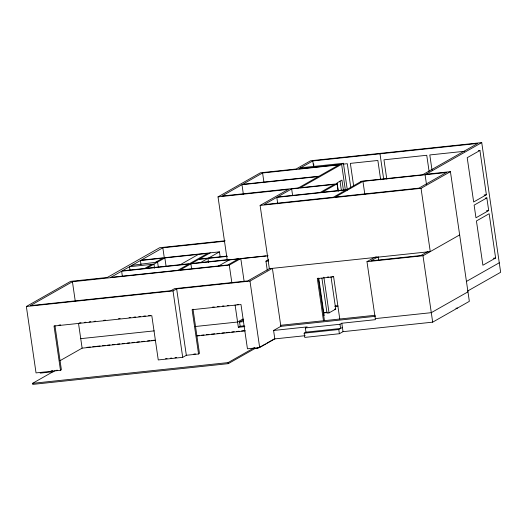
<?xml version="1.0" encoding="UTF-8"?>
<svg xmlns="http://www.w3.org/2000/svg" width="527" height="527" viewBox="0 0 527 527"><rect width="100%" height="100%" fill="white"/><g stroke="black" fill="none" stroke-linecap="round" stroke-linejoin="round"><path stroke-width="0.79" d="M268.105 255.799L227.249 260.134L218.02 196.874L260.437 172.79L296.082 169.009L310.627 160.748L481.731 142.6L500.65 272.281L467.772 290.944M54.933 325.515L61.389 369.796L60.486 370.31L36.04 372.899L26.35 306.483L70.585 281.365L107.251 277.479L159.668 247.716L225.128 240.773M241.979 184.681L221.986 196.037L298.368 187.935L318.367 176.578L241.979 184.681L243.402 194.437M262.584 172.981L242.585 184.338L318.973 176.235L338.966 164.879L262.584 172.981L264.007 182.744M266.049 255.878L240.793 258.553L229.278 265.094L72.43 281.728L30.316 305.64L170.867 290.733L174.503 288.671L247.835 280.891L269.923 268.348M338.136 191.149L337.069 183.824L322.228 192.256L346.667 189.667L361.515 181.235L422.628 174.753L477.765 143.443L312.774 160.946L298.835 168.857L341.615 164.319L345.409 190.346M121.625 271.194L110.716 277.386L177.942 270.259L188.844 264.067L121.625 271.194L122.336 276.076M155.544 262.281L162.817 258.151L140.413 260.529L122.231 270.852L144.642 268.474L151.914 264.343M224.759 241.228L162.83 247.795L141.019 260.186L219.443 251.866L220.134 256.609M164.859 257.934L146.677 268.256L189.45 263.717L207.631 253.401L164.859 257.934L166.045 266.069M374.249 257.551L366.976 261.675L375.435 319.665L341.799 323.229L339.981 324.263L340.594 328.479L305.963 332.155L304.145 333.189L304.764 337.405L339.395 333.729L343.031 331.667L432.68 322.155L469.346 301.339L450.427 171.664L421.04 188.35L430.263 251.61L269.343 268.678L260.114 205.418L288.295 189.424L218.02 196.874M276.807 197.355L264.08 204.581L333.341 197.236L346.061 190.01L276.807 197.355L277.755 203.863M291.655 188.923L277.413 197.012L320.185 192.474L334.428 184.384L291.655 188.923L292.604 195.431M347.346 190.128L343.433 163.284L300.403 187.717L337.069 183.824M180.287 264.692L198.468 254.37M380.902 153.298L379.993 153.812L383.669 179.028M231.452 259.547L190.886 263.849L179.977 270.041L227.848 264.962L238.751 258.77L232.644 259.422M210.273 252.841L199.371 259.034L227.071 256.096M200.655 262.532L207.928 258.401L208.521 262.472M208.534 258.059L219.443 251.866M26.35 306.483L173.014 290.924L176.65 288.862L249.976 281.082L272.4 268.355L280.858 326.338L273.585 330.469L274.817 338.901L259.666 347.504L247.446 348.802L240.984 304.52L192.098 309.705L198.56 353.986L186.341 355.284L182.704 357.346L158.258 359.941L151.796 315.66L54.024 326.029L60.486 370.31M218.679 265.937L229.588 259.745M59.992 360.712L82.12 348.149L155.59 340.356M265.516 343.914L257.677 348.367L254.62 348.69L228.263 363.656L32.714 384.4L32.555 383.346L54.571 370.843M267.248 270.147L265.944 261.201L268.651 259.666M481.731 142.6L425.072 174.773L426.501 184.529M479.926 150.478L467.205 157.705L473.661 201.979L486.388 194.753L479.926 150.478L478.397 150.636M243 318.947L237.585 322.023L195.102 326.529M235.088 304.942L238.349 327.293L240.167 326.266L239.554 322.043L243.711 319.685M317.326 278.572L318.236 278.058L324.388 320.232L323.479 320.745L317.326 278.572L333.624 276.846L339.777 319.019M198.56 353.986L199.469 353.465L193.007 309.191M377.549 257.084L370.942 260.839L420.849 255.542L427.957 251.504M486.849 197.921L474.122 205.141L475.967 217.796L488.694 210.569L486.849 197.921L485.321 198.08M32.555 383.346L228.105 362.602L254.469 347.636L254.62 348.69M266.939 343.103L274.778 338.657M366.976 261.675L422.997 255.74L459.656 234.923M321.925 278.223L327.017 313.097L329.052 312.88L335.719 309.099L330.982 276.655M305.963 332.155L305.35 327.939L307.169 326.905L273.585 330.469M304.145 333.189L338.775 329.513L342.412 327.451M495.617 258.013L482.89 265.239L476.428 220.958L489.155 213.731L495.617 258.013L493.325 258.256M466.388 281.458L499.267 262.789M467.963 291.853L431.297 312.669L375.283 318.611M300.653 167.823L343.433 163.284M343.261 164.134L347.306 163.706L350.83 187.856M464.511 151.275L429.801 154.951L432.035 170.247M425.981 174.259L450.427 171.664M360.909 181.578L446.461 172.507L418.893 188.159L335.376 197.019L362.945 181.36L364.842 194.377M260.114 205.418L421.04 188.35M484.096 194.997L486.388 194.753M486.401 210.813L488.694 210.569M131.928 265.344L157.586 262.064L158.416 267.756M227.282 256.353L198.765 259.376L191.492 263.507L227.341 259.699M237.117 258.665L238.751 258.493M265.944 261.201L268.388 260.944M375.013 257.051L376.614 256.88M327.201 277.11L328.828 276.938M332.089 276.589L333.723 276.418M212.565 307.116L214.193 306.945M217.453 306.595L219.08 306.424M222.341 306.075L223.968 305.904M227.229 305.561L228.856 305.383M237.005 304.52L238.639 304.349M59.004 325.08L60.638 324.909M79.379 322.919L81.006 322.748M84.267 322.399L85.894 322.228M89.155 321.885L90.782 321.707M94.043 321.365L95.67 321.193M103.819 320.33L105.453 320.152M118.483 318.769L120.116 318.598M129.075 317.649L130.709 317.478M133.97 317.129L135.597 316.958M138.858 316.608L140.485 316.437M143.746 316.095L145.373 315.923M148.634 315.574L150.261 315.403M335.093 306.082L336.713 305.91M334.869 306.391L338.117 306.042M334.362 309.237L335.719 309.099M323.96 312.583L327.208 312.234M80.736 338.657L154.259 330.864M323.4 312.919L326.621 312.577M239.554 322.043L243.626 321.615M240.167 326.266L244.245 325.831M238.349 327.293L244.871 326.602M280.707 325.284L375.29 315.251M280.858 326.338L375.376 316.312M87.027 347.346L90.301 347.003M92.759 346.74L95.209 346.483M96.843 346.305L100.117 345.962M102.567 345.699L105.025 345.442M107.475 345.178L109.932 344.921M112.383 344.658L114.84 344.401M117.29 344.138L119.748 343.881M122.198 343.617L124.655 343.36M127.106 343.097L129.563 342.84M132.013 342.576L134.464 342.319M136.921 342.056L139.372 341.792M141.829 341.536L144.279 341.272M147.553 340.929L150.004 340.666M151.644 340.495L154.912 340.146M196.624 335.725L199.081 335.462M201.531 335.205L203.989 334.941M206.439 334.685L208.896 334.421M211.347 334.164L214.621 333.815M217.071 333.551L219.528 333.295M221.979 333.031L224.436 332.774M226.07 332.603L229.344 332.254M231.794 331.99L234.245 331.733M236.702 331.47L239.153 331.213M241.61 330.949L244.06 330.692M455.895 308.223L457.528 308.051M197.223 335.943L245.391 330.831M305.35 327.939L339.981 324.263M274.817 338.901L305.199 335.679M193.837 354.065L195.451 353.894M51.093 370.883L52.68 370.718M55.849 370.382L57.43 370.211M165.504 358.749L167.085 358.584M170.254 358.248L171.842 358.077M175.01 357.741L176.591 357.576M40.157 373.116L53.826 371.667M429.097 171.38L426.745 155.281L383.972 159.813L386.792 179.134M422.997 255.74L432.68 322.155M380.678 179.786L377.859 160.465L350.363 163.377L353.65 185.919M378.215 256.708L378.689 259.963M343.485 190.655L341.951 180.109L337.102 182.862L338.281 190.972M340.027 181.136L341.45 190.873M341.799 323.229L343.031 331.667M338.775 329.513L339.395 333.729M313.651 163.871L313.888 165.491M312.774 160.946L313.605 166.637M323.848 277.195L329.052 312.88M318.763 278.328L324.204 315.633M249.976 281.082L259.666 347.504M257.525 347.313L257.677 348.367M240.793 258.553L244.113 281.326M229.278 265.094L231.887 282.986M228.105 362.602L228.263 363.656M190.886 263.849L191.597 268.73M176.65 288.862L186.341 355.284M173.014 290.924L182.704 357.346M162.83 247.795L164.378 258.368M154.543 268.197L153.95 264.126L129.504 266.721L129.978 269.976M140.413 260.529L141.005 264.594M72.43 281.728L75.275 301.246M78.483 323.209L82.12 348.149"/></g></svg>
